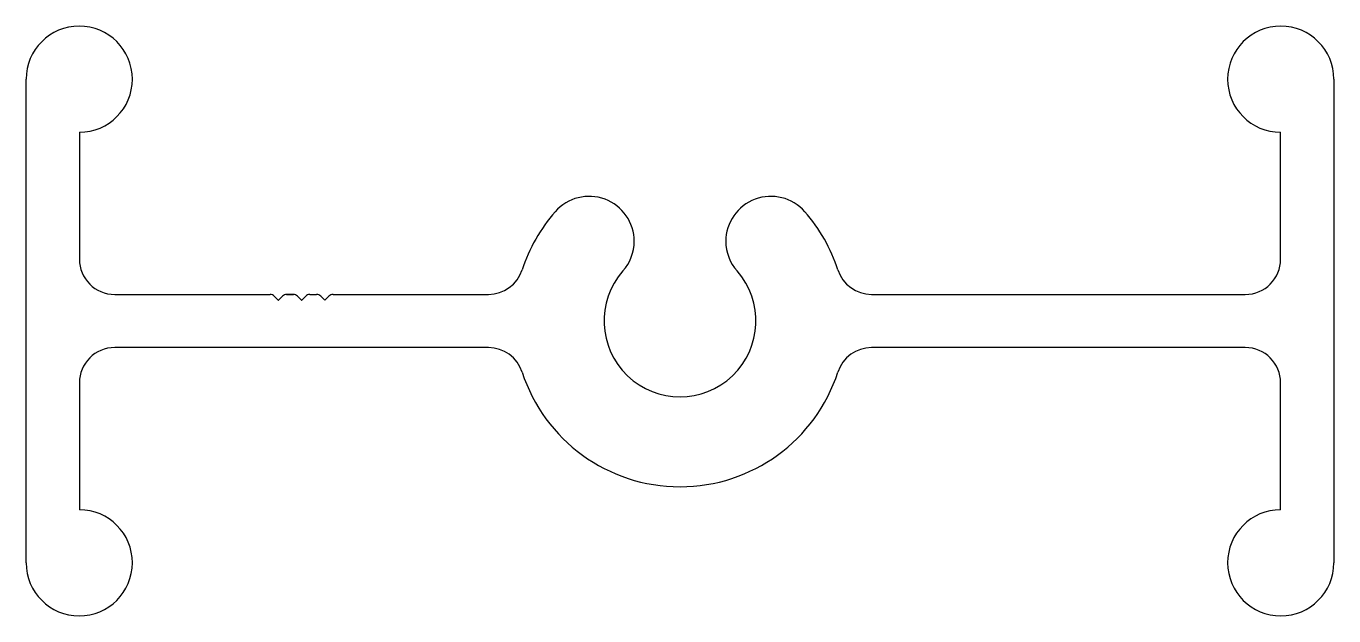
# Model space of a CAD drawing. Header units: inches. Extents: x -28.5 to 27.8, y 1.1 to 26.5.
import ezdxf

# ---------------------------------------------------------------- set-up
doc = ezdxf.new("R2010")
doc.units = ezdxf.units.IN
doc.header["$MEASUREMENT"] = 0

msp = doc.modelspace()

# ---------------------------------------------------------------- linework, layer by layer
at = {"color": 1}
for p, q in [((-28.486, 3.359), (-28.486, 24.189)), ((27.774, 24.189), (27.774, 3.359)), ((-26.196, 21.904), (-26.196, 16.439)), ((25.484, 16.439), (25.484, 21.904)), ((-2.326, 17.202), (-2.326, 17.209)), ((1.614, 17.209), (1.614, 17.202)), ((-24.676, 14.919), (-17.99, 14.919)), ((-17.99, 14.919), (-17.99, 14.919)), ((-17.99, 14.919), (-17.99, 14.919)), ((-17.99, 14.919), (-17.99, 14.919)), ((-17.813, 14.846), (-17.642, 14.674)), ((-17.631, 14.674), (-17.459, 14.846)), ((-17.283, 14.919), (-16.99, 14.919)), ((-16.99, 14.919), (-17.283, 14.919)), ((-17.283, 14.919), (-16.99, 14.919)), ((-16.99, 14.919), (-17.283, 14.919)), ((-17.283, 14.919), (-16.99, 14.919)), ((-16.813, 14.846), (-16.642, 14.674)), ((-16.631, 14.674), (-16.459, 14.846)), ((-16.283, 14.919), (-15.99, 14.919)), ((-15.813, 14.846), (-15.642, 14.674)), ((-15.631, 14.674), (-15.46, 14.846)), ((-15.283, 14.919), (-8.596, 14.919)), ((7.883, 14.919), (23.964, 14.919)), ((-8.596, 12.629), (-24.676, 12.629)), ((23.964, 12.629), (7.883, 12.629)), ((-26.196, 11.109), (-26.196, 5.644)), ((25.484, 5.644), (25.484, 11.109))]:
    msp.add_line(p, q, dxfattribs=at)
for centre, radius, start, end in [((-26.201, 24.189), 2.285, 270.1254, 180), ((25.489, 24.189), 2.285, 0, 269.8746), ((-4.266, 17.202), 1.94, 0, 138.7572), ((3.554, 17.202), 1.94, 41.2428, 180), ((-0.356, 13.774), 7.14, 138.7572, 162.0771), ((-0.356, 13.774), 7.14, 17.9229, 41.2428), ((-4.266, 17.209), 1.94, 318.6945, 0), ((3.554, 17.209), 1.94, 180, 221.3055), ((-24.676, 16.439), 1.52, 180, 270), ((23.964, 16.439), 1.52, 270, 360), ((-8.596, 16.439), 1.52, 270, 342.0771), ((-0.356, 13.774), 3.265, 138.6945, 41.3055), ((7.883, 16.439), 1.52, 197.9229, 270), ((-17.99, 14.669), 0.25, 45, 90), ((-17.636, 14.68), 0.008, 225, 315), ((-17.283, 14.669), 0.25, 90, 135), ((-16.99, 14.669), 0.25, 45, 90), ((-16.636, 14.68), 0.008, 225, 315), ((-16.283, 14.669), 0.25, 90, 135), ((-15.99, 14.669), 0.25, 45, 90), ((-15.636, 14.68), 0.008, 225, 315), ((-15.283, 14.669), 0.25, 90, 135), ((-24.676, 11.109), 1.52, 90, 180), ((-8.596, 11.109), 1.52, 17.9229, 90), ((7.883, 11.109), 1.52, 90, 162.0771), ((23.964, 11.109), 1.52, 360, 90), ((-0.356, 13.774), 7.14, 197.9229, 342.0771), ((-26.201, 3.359), 2.285, 180, 89.8746), ((25.489, 3.359), 2.285, 90.1254, 360)]:
    msp.add_arc(centre, radius, start, end, dxfattribs=at)

doc.saveas('drawing.dxf')
